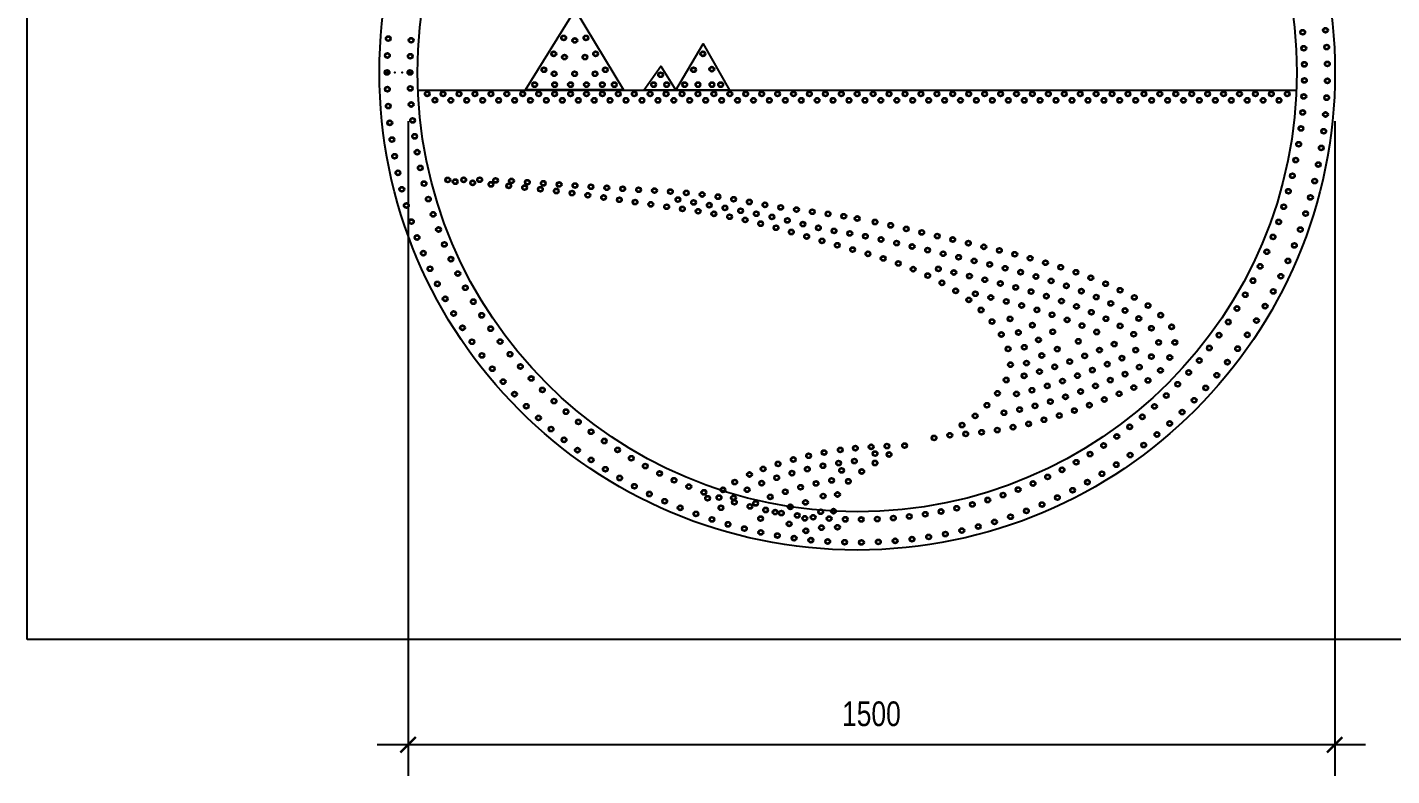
# Model space of a CAD drawing. Header units: inches. Extents: x 3862 to 102119, y -16634 to 4402.
# Drawn here: x 97893 to 100101, y -16634 to -15422 of the extents above; entities that cross this region are included whole.
import ezdxf

# ---------------------------------------------------------------- set-up
doc = ezdxf.new("R2010")
doc.units = ezdxf.units.IN
doc.header["$MEASUREMENT"] = 0
doc.layers.add('den', color=2, linetype='Continuous')
doc.styles.add('GH - Dim', font='hoatbif.shx', dxfattribs={"width": 0.8, "bigfont": 'romancvn.shx'})
doc.dimstyles.new('GH - 1-50', dxfattribs={"dimscale": 0.5, "dimtxt": 80, "dimasz": 50, "dimexe": 100, "dimexo": 100, "dimgap": 60, "dimtad": 1, "dimdec": 0, "dimdsep": 46, "dimtxsty": 'GH - Dim', "dimblk1": 'ARCHTICK', "dimblk2": 'ARCHTICK', "dimsah": 1, "dimcen": 20, "dimdle": 100, "dimclrd": 256, "dimclre": 256, "dimclrt": 7, "dimaunit": 1, "dimadec": 0, "dimazin": 0, "dimtfac": 0.6, "dimtdec": 0, "dimtix": 1, "dimtmove": 2, "dimatfit": 3, "dimldrblk": 'ARCHTICK', "dimfxl": 1, "dimtolj": 1, "dimlwd": -1, "dimlwe": -1, "dimarcsym": 1})
picture_1 = doc.add_image_def('image1.jpg', size_in_pixel=(1164, 613))

# ---------------------------------------------------------------- blocks, each defined once
blk = doc.blocks.new('_ARCHTICK')
at = {"color": 0, "linetype": 'ByBlock', "const_width": 0.15}
blk.add_lwpolyline([(-0.5, -0.5), (0.5, 0.5)], dxfattribs=at)
blk = doc.blocks.new('*D7')
at = {"transparency": 16777216}
for p, q in [((98509.1, -15574), (98509.1, -16633.7)), ((100008.9, -15574), (100008.9, -16633.7)), ((100058.9, -16583.7), (98459.1, -16583.7))]:
    blk.add_line(p, q, dxfattribs=at)
at = {"layer": 'Defpoints', "color": 0, "transparency": 16777216}
for p in [(98509.1, -15524), (100008.9, -15524), (98509.1, -16583.7)]:
    blk.add_point(p, dxfattribs=at)
at = {"transparency": 16777216, "xscale": 25, "yscale": 25, "zscale": 25, "rotation": 180}
blk.add_blockref('_ARCHTICK', (98509.1, -16583.7), dxfattribs=at)
at = {"transparency": 16777216, "xscale": 25, "yscale": 25, "zscale": 25}
blk.add_blockref('_ARCHTICK', (100008.9, -16583.7), dxfattribs=at)
at = {"color": 7, "transparency": 16777216, "insert": (99259, -16533.7), "char_height": 40, "attachment_point": 5, "style": 'GH - Dim'}
blk.add_mtext('\\A1;1500', dxfattribs=at)
blk = doc.blocks.new('fgsfhsh')
at = {"layer": 'den', "color": 7}
for radius in [4, 3]:
    blk.add_circle((0, 0), radius, dxfattribs=at)
blk = doc.blocks.new('gffgs')
at = {"layer": 'den', "color": 5}
for radius in [4, 3]:
    blk.add_circle((0, 0), radius, dxfattribs=at)
blk = doc.blocks.new('dfhs')
at = {"layer": 'den', "color": 3}
for radius in [4, 3]:
    blk.add_circle((2562.5, 1442.5), radius, dxfattribs=at)

msp = doc.modelspace()

# ---------------------------------------------------------------- linework, layer by layer
msp.add_line((98525.1, -15523.8), (99947, -15523.8))
for points in [[(98699.2, -15523.1), (98779.2, -15393.9), (98857.5, -15523.1)], [(98942.5, -15523.8), (98986.5, -15448.9), (99029.2, -15523.8)], [(98890.5, -15523.8), (98918.2, -15484.7), (98942.5, -15523.8)]]:
    msp.add_lwpolyline(points, close=True)
for radius in [773.4, 711.6]:
    msp.add_circle((99236, -15494.9), radius)
at = {"layer": 'den'}
for p in [(98475, -15494.9), (98487.4, -15494.9), (98499.7, -15494.9), (98512.1, -15494.9)]:
    msp.add_point(p, dxfattribs=at)

# ---------------------------------------------------------------- block references
for p, xscale, yscale, zscale, rotation in [((98476.9, -15440.3), 1.0312499999942, 1.03125, 1.03125, 355.8857142856496), ((99957.1, -15430), 1.031249999999333, 1.031249999999333, 1.031249999999333, 185.1428571428331), ((99994, -15426.7), 1.031249999999333, 1.031249999999333, 1.031249999999333, 185.1428571428331), ((98514, -15443), 1.0312499999942, 1.03125, 1.03125, 355.8857142856496), ((99958.9, -15455.9), 1.031250000007147, 1.03125, 1.03125, 183.0857142857421), ((99996, -15454), 1.031250000007147, 1.03125, 1.03125, 183.0857142857421), ((98475.5, -15467.6), 1.031250000006336, 1.03125, 1.03125, 357.9428571429029), ((98512.6, -15468.9), 1.031250000006336, 1.03125, 1.03125, 357.9428571429029), ((99959.9, -15481.9), 1.031250000001289, 1.03125, 1.03125, 181.0285714285959), ((99997, -15481.3), 1.031250000001289, 1.03125, 1.03125, 181.0285714285959), ((99959.9, -15507.9), 1.031250000001289, 1.03125, 1.03125, 178.9714285714041), ((98475.5, -15522.2), 1.031250000006336, 1.03125, 1.03125, 2.057142857097066), ((98512.6, -15520.9), 1.031250000006336, 1.03125, 1.03125, 2.057142857097066), ((99997, -15508.6), 1.031250000001289, 1.03125, 1.03125, 178.9714285714041), ((98476.9, -15549.5), 1.0312499999942, 1.03125, 1.03125, 4.114285714350469), ((98514, -15546.9), 1.0312499999942, 1.03125, 1.03125, 4.114285714350469), ((99958.9, -15533.9), 1.031250000007147, 1.03125, 1.03125, 176.9142857142579), ((99996, -15535.9), 1.031250000007147, 1.03125, 1.03125, 176.9142857142579), ((98516.3, -15572.7), 1.031249999998664, 1.03125, 1.03125, 6.171428571478875), ((99957.1, -15559.8), 1.031249999999333, 1.031249999999333, 1.031249999999333, 174.8571428571669), ((99994, -15563.1), 1.031249999999333, 1.031249999999333, 1.031249999999333, 174.8571428571669), ((98479.4, -15576.7), 1.031249999998664, 1.03125, 1.03125, 6.171428571478875), ((99954.3, -15585.7), 1.031249999993826, 1.03125, 1.03125, 172.7999999998957), ((99991.1, -15590.3), 1.031249999993826, 1.03125, 1.03125, 172.7999999998957), ((98482.8, -15603.8), 1.031249999998396, 1.03125, 1.03125, 8.228571428558087), ((98519.6, -15598.5), 1.031249999998396, 1.03125, 1.03125, 8.228571428558087), ((99950.6, -15611.4), 1.031250000000699, 1.031250000000699, 1.031250000000699, 170.7428571428774), ((99987.2, -15617.3), 1.031250000000699, 1.031250000000699, 1.031250000000699, 170.7428571428774), ((98487.2, -15630.8), 1.031250000001979, 1.03125, 1.03125, 10.28571428570663), ((98523.7, -15624.2), 1.031250000001979, 1.03125, 1.03125, 10.28571428570663), ((99945.9, -15636.9), 1.031250000003833, 1.03125, 1.03125, 168.6857142857446), ((98492.6, -15657.6), 1.031250000000221, 1.031250000000221, 1.031250000000221, 12.34285714288404), ((98528.8, -15649.7), 1.031250000000221, 1.031250000000221, 1.031250000000221, 12.34285714288404), ((99940.4, -15662.3), 1.031250000001679, 1.03125, 1.03125, 166.6285714286347), ((99982.3, -15644.2), 1.031250000003833, 1.03125, 1.03125, 168.6857142857446), ((98498.9, -15684.2), 1.031249999995643, 1.03125, 1.03125, 14.40000000007202), ((98534.9, -15675), 1.031249999995643, 1.03125, 1.03125, 14.40000000007202), ((98573.3, -15669.1), 1.031250000000282, 1.031250000000282, 1.031250000000282, 281.8285714284511), ((98585.3, -15671.9), 1.031250000000282, 1.031250000000282, 1.031250000000282, 281.8285714284511), ((98599.1, -15668.9), 1.031250000000282, 1.031250000000282, 1.031250000000282, 281.8285714284511), ((98613.6, -15673.8), 1.031250000000282, 1.031250000000282, 1.031250000000282, 281.8285714284511), ((98624.9, -15668.7), 1.031250000000282, 1.031250000000282, 1.031250000000282, 281.8285714284511), ((98643.1, -15676.2), 1.031250000000282, 1.031250000000282, 1.031250000000282, 281.8285714284511), ((98650.6, -15669.8), 1.031250000000282, 1.031250000000282, 1.031250000000282, 281.8285714284511), ((98672, -15678.7), 1.031250000000282, 1.031250000000282, 1.031250000000282, 281.8285714284511), ((98676.4, -15670.7), 1.031250000000282, 1.031250000000282, 1.031250000000282, 281.8285714284511), ((98697.6, -15681.5), 1.031250000000282, 1.031250000000282, 1.031250000000282, 281.8285714284511), ((98702.1, -15672.9), 1.031250000000282, 1.031250000000282, 1.031250000000282, 281.8285714284511), ((98723.2, -15684.2), 1.031250000000282, 1.031250000000282, 1.031250000000282, 281.8285714284511), ((98727.8, -15674.6), 1.031250000000282, 1.031250000000282, 1.031250000000282, 281.8285714284511), ((98753.5, -15676.4), 1.031250000000282, 1.031250000000282, 1.031250000000282, 281.8285714284511), ((98779.2, -15678.2), 1.031250000000282, 1.031250000000282, 1.031250000000282, 281.8285714284511), ((98805, -15680.1), 1.031250000000282, 1.031250000000282, 1.031250000000282, 281.8285714284511), ((98830.7, -15681.8), 1.031250000000282, 1.031250000000282, 1.031250000000282, 281.8285714284511), ((98856.4, -15683.4), 1.031250000000282, 1.031250000000282, 1.031250000000282, 281.8285714284511), ((98882.2, -15684.9), 1.031250000000282, 1.031250000000282, 1.031250000000282, 281.8285714284511), ((99976.5, -15670.9), 1.031250000001679, 1.03125, 1.03125, 166.6285714286347), ((98541.8, -15700), 1.031250000006597, 1.03125, 1.03125, 16.45714285707581), ((98748.9, -15687), 1.031250000000282, 1.031250000000282, 1.031250000000282, 281.8285714284511), ((98774.4, -15690.4), 1.031250000000282, 1.031250000000282, 1.031250000000282, 281.8285714284511), ((98800, -15693.9), 1.031250000000282, 1.031250000000282, 1.031250000000282, 281.8285714284511), ((98825.5, -15697.5), 1.031250000000282, 1.031250000000282, 1.031250000000282, 281.8285714284511), ((98851, -15701.2), 1.031250000000282, 1.031250000000282, 1.031250000000282, 281.8285714284511), ((98876.5, -15704.9), 1.031250000000282, 1.031250000000282, 1.031250000000282, 281.8285714284511), ((98907.9, -15686.4), 1.031250000000282, 1.031250000000282, 1.031250000000282, 281.8285714284511), ((98933.6, -15688), 1.031250000000282, 1.031250000000282, 1.031250000000282, 281.8285714284511), ((98945.8, -15701), 1.031250000000282, 1.031250000000282, 1.031250000000282, 281.8285714284511), ((98959.3, -15690.1), 1.031250000000282, 1.031250000000282, 1.031250000000282, 281.8285714284511), ((98971.1, -15705.5), 1.031250000000282, 1.031250000000282, 1.031250000000282, 281.8285714284511), ((98985, -15692.7), 1.031250000000282, 1.031250000000282, 1.031250000000282, 281.8285714284511), ((99010.5, -15696.2), 1.031250000000282, 1.031250000000282, 1.031250000000282, 281.8285714284511), ((99036, -15700.4), 1.031250000000282, 1.031250000000282, 1.031250000000282, 281.8285714284511), ((99061.4, -15704.8), 1.031250000000282, 1.031250000000282, 1.031250000000282, 281.8285714284511), ((99933.9, -15687.5), 1.03125000000605, 1.03125, 1.03125, 164.571428571486), ((99969.7, -15697.4), 1.03125000000605, 1.03125, 1.03125, 164.571428571486), ((98506.2, -15710.5), 1.031250000006597, 1.03125, 1.03125, 16.45714285707581), ((98549.6, -15724.8), 1.031250000003866, 1.03125, 1.03125, 18.51428571425825), ((98902, -15708.6), 1.031250000000282, 1.031250000000282, 1.031250000000282, 281.8285714284511), ((98927.6, -15712.4), 1.031250000000282, 1.031250000000282, 1.031250000000282, 281.8285714284511), ((98953.1, -15716), 1.031250000000282, 1.031250000000282, 1.031250000000282, 281.8285714284511), ((98978.6, -15719.9), 1.031250000000282, 1.031250000000282, 1.031250000000282, 281.8285714284511), ((98996.5, -15710), 1.031250000000282, 1.031250000000282, 1.031250000000282, 281.8285714284511), ((99004, -15724), 1.031250000000282, 1.031250000000282, 1.031250000000282, 281.8285714284511), ((99021.9, -15714.5), 1.031250000000282, 1.031250000000282, 1.031250000000282, 281.8285714284511), ((99029.4, -15728.6), 1.031250000000282, 1.031250000000282, 1.031250000000282, 281.8285714284511), ((99047.3, -15719), 1.031250000000282, 1.031250000000282, 1.031250000000282, 281.8285714284511), ((99072.6, -15723.8), 1.031250000000282, 1.031250000000282, 1.031250000000282, 281.8285714284511), ((99086.7, -15709.4), 1.031250000000282, 1.031250000000282, 1.031250000000282, 281.8285714284511), ((99097.9, -15729), 1.031250000000282, 1.031250000000282, 1.031250000000282, 281.8285714284511), ((99112.2, -15713.5), 1.031250000000282, 1.031250000000282, 1.031250000000282, 281.8285714284511), ((99137.7, -15717.2), 1.031250000000282, 1.031250000000282, 1.031250000000282, 281.8285714284511), ((99163.3, -15720.6), 1.031250000000282, 1.031250000000282, 1.031250000000282, 281.8285714284511), ((99188.8, -15724.1), 1.031250000000282, 1.031250000000282, 1.031250000000282, 281.8285714284511), ((99214.3, -15728), 1.031250000000282, 1.031250000000282, 1.031250000000282, 281.8285714284511), ((99926.5, -15712.4), 1.031250000004859, 1.03125, 1.03125, 162.5142857143254), ((99961.9, -15723.6), 1.031250000004859, 1.03125, 1.03125, 162.5142857143254), ((98514.4, -15736.6), 1.031250000003866, 1.03125, 1.03125, 18.51428571425825), ((98558.3, -15749.3), 1.031250000003555, 1.03125, 1.03125, 20.57142857136957), ((99054.6, -15733.9), 1.031250000000282, 1.031250000000282, 1.031250000000282, 281.8285714284511), ((99079.7, -15739.9), 1.031250000000282, 1.031250000000282, 1.031250000000282, 281.8285714284511), ((99104.6, -15746.5), 1.031250000000282, 1.031250000000282, 1.031250000000282, 281.8285714284511), ((99123, -15734.6), 1.031250000000282, 1.031250000000282, 1.031250000000282, 281.8285714284511), ((99148.1, -15740.6), 1.031250000000282, 1.031250000000282, 1.031250000000282, 281.8285714284511), ((99173.2, -15746.7), 1.031250000000282, 1.031250000000282, 1.031250000000282, 281.8285714284511), ((99198.5, -15751.6), 1.031250000000282, 1.031250000000282, 1.031250000000282, 281.8285714284511), ((99236, -15731.6), 1.031250000000282, 1.031250000000282, 1.031250000000282, 281.8285714284511), ((99265, -15737.2), 1.031250000000282, 1.031250000000282, 1.031250000000282, 281.8285714284511), ((99290.2, -15742.6), 1.031250000000282, 1.031250000000282, 1.031250000000282, 281.8285714284511), ((99315.4, -15748.4), 1.031250000000282, 1.031250000000282, 1.031250000000282, 281.8285714284511), ((99918.3, -15737.1), 1.031249999996247, 1.03125, 1.03125, 160.4571428570499), ((99953.3, -15749.5), 1.031249999996247, 1.03125, 1.03125, 160.4571428570499), ((98523.5, -15762.3), 1.031250000003555, 1.03125, 1.03125, 20.57142857136957), ((98567.8, -15773.5), 1.031249999998838, 1.03125, 1.03125, 22.62857142865613), ((99129.4, -15753.4), 1.031250000000282, 1.031250000000282, 1.031250000000282, 281.8285714284511), ((99154.2, -15760.6), 1.031250000000282, 1.031250000000282, 1.031250000000282, 281.8285714284511), ((99179, -15767.8), 1.031250000000282, 1.031250000000282, 1.031250000000282, 281.8285714284511), ((99224, -15755.7), 1.031250000000282, 1.031250000000282, 1.031250000000282, 281.8285714284511), ((99249.3, -15760.3), 1.031250000000282, 1.031250000000282, 1.031250000000282, 281.8285714284511), ((99274.6, -15765.5), 1.031250000000282, 1.031250000000282, 1.031250000000282, 281.8285714284511), ((99299.7, -15771.3), 1.031250000000282, 1.031250000000282, 1.031250000000282, 281.8285714284511), ((99340.5, -15754), 1.031250000000282, 1.031250000000282, 1.031250000000282, 281.8285714284511), ((99365.6, -15759.9), 1.031250000000282, 1.031250000000282, 1.031250000000282, 281.8285714284511), ((99390.7, -15765.6), 1.031250000000282, 1.031250000000282, 1.031250000000282, 281.8285714284511), ((99415.9, -15771.4), 1.031250000000282, 1.031250000000282, 1.031250000000282, 281.8285714284511), ((99909.1, -15761.4), 1.031249999994444, 1.03125, 1.03125, 158.3999999998628), ((98533.6, -15787.7), 1.031249999998838, 1.03125, 1.03125, 22.62857142865613), ((99203.7, -15774.9), 1.031250000000282, 1.031250000000282, 1.031250000000282, 281.8285714284511), ((99228.6, -15781.9), 1.031250000000282, 1.031250000000282, 1.031250000000282, 281.8285714284511), ((99253.4, -15788.7), 1.031250000000282, 1.031250000000282, 1.031250000000282, 281.8285714284511), ((99278.1, -15796.2), 1.031250000000282, 1.031250000000282, 1.031250000000282, 281.8285714284511), ((99324.9, -15776.9), 1.031250000000282, 1.031250000000282, 1.031250000000282, 281.8285714284511), ((99350, -15782.7), 1.031250000000282, 1.031250000000282, 1.031250000000282, 281.8285714284511), ((99375.1, -15788.5), 1.031250000000282, 1.031250000000282, 1.031250000000282, 281.8285714284511), ((99400.2, -15794.3), 1.031250000000282, 1.031250000000282, 1.031250000000282, 281.8285714284511), ((99441, -15777.4), 1.031250000000282, 1.031250000000282, 1.031250000000282, 281.8285714284511), ((99466.1, -15783.2), 1.031250000000282, 1.031250000000282, 1.031250000000282, 281.8285714284511), ((99491.1, -15789.4), 1.031250000000282, 1.031250000000282, 1.031250000000282, 281.8285714284511), ((99516, -15796), 1.031250000000282, 1.031250000000282, 1.031250000000282, 281.8285714284511), ((99899.1, -15785.4), 1.031250000004672, 1.03125, 1.03125, 156.3428571429712), ((99943.7, -15775.1), 1.031249999994444, 1.03125, 1.03125, 158.3999999998628), ((98544.5, -15812.8), 1.031249999998993, 1.03125, 1.03125, 24.68571428577793), ((98578.3, -15797.3), 1.031249999998993, 1.03125, 1.03125, 24.68571428577793), ((99302.5, -15804.3), 1.031250000000282, 1.031250000000282, 1.031250000000282, 281.8285714284511), ((99326.6, -15813.6), 1.031250000000282, 1.031250000000282, 1.031250000000282, 281.8285714284511), ((99367.4, -15813.2), 1.031250000000282, 1.031250000000282, 1.031250000000282, 281.8285714284511), ((99425.3, -15800.2), 1.031250000000282, 1.031250000000282, 1.031250000000282, 281.8285714284511), ((99450.5, -15805.9), 1.031250000000282, 1.031250000000282, 1.031250000000282, 281.8285714284511), ((99475.5, -15812.1), 1.031250000000282, 1.031250000000282, 1.031250000000282, 281.8285714284511), ((99540.8, -15803.1), 1.031250000000282, 1.031250000000282, 1.031250000000282, 281.8285714284511), ((99565.5, -15810.5), 1.031250000000282, 1.031250000000282, 1.031250000000282, 281.8285714284511), ((99888.3, -15809), 1.031250000001509, 1.03125, 1.03125, 154.2857142858047), ((99933.2, -15800.3), 1.031250000004672, 1.03125, 1.03125, 156.3428571429712), ((98556.4, -15837.4), 1.031250000005159, 1.03125, 1.03125, 26.74285714265852), ((98589.5, -15820.7), 1.031250000005159, 1.03125, 1.03125, 26.74285714265852), ((99350.2, -15824), 1.031250000000282, 1.031250000000282, 1.031250000000282, 281.8285714284511), ((99373.2, -15835.7), 1.031250000000282, 1.031250000000282, 1.031250000000282, 281.8285714284511), ((99392.4, -15818.9), 1.031250000000282, 1.031250000000282, 1.031250000000282, 281.8285714284511), ((99417.7, -15824.7), 1.031250000000282, 1.031250000000282, 1.031250000000282, 281.8285714284511), ((99442.6, -15830.6), 1.031250000000282, 1.031250000000282, 1.031250000000282, 281.8285714284511), ((99467.7, -15836.7), 1.031250000000282, 1.031250000000282, 1.031250000000282, 281.8285714284511), ((99500.5, -15818.5), 1.031250000000282, 1.031250000000282, 1.031250000000282, 281.8285714284511), ((99525.3, -15825.4), 1.031250000000282, 1.031250000000282, 1.031250000000282, 281.8285714284511), ((99550, -15832.7), 1.031250000000282, 1.031250000000282, 1.031250000000282, 281.8285714284511), ((99590, -15818.6), 1.031250000000282, 1.031250000000282, 1.031250000000282, 281.8285714284511), ((99614.2, -15827.5), 1.031250000000282, 1.031250000000282, 1.031250000000282, 281.8285714284511), ((99638.1, -15837.1), 1.031250000000282, 1.031250000000282, 1.031250000000282, 281.8285714284511), ((99876.6, -15832.2), 1.031250000001573, 1.03125, 1.03125, 152.228571428658), ((99921.7, -15825.1), 1.031250000001509, 1.03125, 1.03125, 154.2857142858047), ((98569.1, -15861.6), 1.031250000000972, 1.031250000000972, 1.031250000000972, 28.79999999993552), ((98601.7, -15843.7), 1.031250000000972, 1.031250000000972, 1.031250000000972, 28.79999999993552), ((99395.4, -15848.7), 1.031250000000282, 1.031250000000282, 1.031250000000282, 281.8285714284511), ((99427.2, -15853.4), 1.031250000000282, 1.031250000000282, 1.031250000000282, 281.8285714284511), ((99452.3, -15859.4), 1.031250000000282, 1.031250000000282, 1.031250000000282, 281.8285714284511), ((99492.6, -15843.1), 1.031250000000282, 1.031250000000282, 1.031250000000282, 281.8285714284511), ((99517.5, -15849.9), 1.031250000000282, 1.031250000000282, 1.031250000000282, 281.8285714284511), ((99542.2, -15857.3), 1.031250000000282, 1.031250000000282, 1.031250000000282, 281.8285714284511), ((99574.6, -15840.6), 1.031250000000282, 1.031250000000282, 1.031250000000282, 281.8285714284511), ((99598.9, -15849.2), 1.031250000000282, 1.031250000000282, 1.031250000000282, 281.8285714284511), ((99622.9, -15858.7), 1.031250000000282, 1.031250000000282, 1.031250000000282, 281.8285714284511), ((99661.6, -15847.7), 1.031250000000282, 1.031250000000282, 1.031250000000282, 281.8285714284511), ((99684.6, -15859.3), 1.031250000000282, 1.031250000000282, 1.031250000000282, 281.8285714284511), ((99864.1, -15855), 1.031250000000258, 1.031250000000258, 1.031250000000258, 150.1714285714112), ((99909.4, -15849.5), 1.031250000001573, 1.03125, 1.03125, 152.228571428658), ((98582.7, -15885.3), 1.031250000001313, 1.03125, 1.03125, 30.85714285706954), ((98614.6, -15866.2), 1.031250000001313, 1.03125, 1.03125, 30.85714285706954), ((99416.7, -15863.3), 1.031250000000282, 1.031250000000282, 1.031250000000282, 281.8285714284511), ((99436.6, -15879.7), 1.031250000000282, 1.031250000000282, 1.031250000000282, 281.8285714284511), ((99477.3, -15865.7), 1.031250000000282, 1.031250000000282, 1.031250000000282, 281.8285714284511), ((99502.2, -15872.4), 1.031250000000282, 1.031250000000282, 1.031250000000282, 281.8285714284511), ((99526.9, -15879.6), 1.031250000000282, 1.031250000000282, 1.031250000000282, 281.8285714284511), ((99566.7, -15865.2), 1.031250000000282, 1.031250000000282, 1.031250000000282, 281.8285714284511), ((99591, -15873.8), 1.031250000000282, 1.031250000000282, 1.031250000000282, 281.8285714284511), ((99615, -15883.3), 1.031250000000282, 1.031250000000282, 1.031250000000282, 281.8285714284511), ((99646.5, -15869), 1.031250000000282, 1.031250000000282, 1.031250000000282, 281.8285714284511), ((99669.6, -15880.5), 1.031250000000282, 1.031250000000282, 1.031250000000282, 281.8285714284511), ((99706.8, -15872.5), 1.031250000000282, 1.031250000000282, 1.031250000000282, 281.8285714284511), ((99850.7, -15877.3), 1.031249999999306, 1.031249999999306, 1.031249999999306, 148.1142857142387), ((99896.3, -15873.5), 1.031250000000258, 1.031250000000258, 1.031250000000258, 150.1714285714112), ((98628.3, -15888.3), 1.031249999997904, 1.03125, 1.03125, 32.91428571431991), ((99454.3, -15898.4), 1.031250000000282, 1.031250000000282, 1.031250000000282, 281.8285714284511), ((99483.5, -15894.1), 1.031250000000282, 1.031250000000282, 1.031250000000282, 281.8285714284511), ((99519.6, -15904.3), 1.031250000000282, 1.031250000000282, 1.031250000000282, 281.8285714284511), ((99551.5, -15887.3), 1.031250000000282, 1.031250000000282, 1.031250000000282, 281.8285714284511), ((99575.9, -15895.7), 1.031250000000282, 1.031250000000282, 1.031250000000282, 281.8285714284511), ((99599.9, -15905), 1.031250000000282, 1.031250000000282, 1.031250000000282, 281.8285714284511), ((99638.6, -15893.8), 1.031250000000282, 1.031250000000282, 1.031250000000282, 281.8285714284511), ((99661.6, -15905.5), 1.031250000000282, 1.031250000000282, 1.031250000000282, 281.8285714284511), ((99691.8, -15893.5), 1.031250000000282, 1.031250000000282, 1.031250000000282, 281.8285714284511), ((99727.3, -15888.1), 1.031250000000282, 1.031250000000282, 1.031250000000282, 281.8285714284511), ((99836.6, -15899.1), 1.031250000001017, 1.03125, 1.03125, 146.0571428571835), ((99882.3, -15896.9), 1.031249999999306, 1.031249999999306, 1.031249999999306, 148.1142857142387), ((98597.1, -15908.5), 1.031249999997904, 1.03125, 1.03125, 32.91428571431991), ((98642.8, -15909.9), 1.031250000004315, 1.03125, 1.03125, 34.97142857129687), ((99469.3, -15919.4), 1.031250000000282, 1.031250000000282, 1.031250000000282, 281.8285714284511), ((99497, -15916.1), 1.031250000000282, 1.031250000000282, 1.031250000000282, 281.8285714284511), ((99529.5, -15928.1), 1.031250000000282, 1.031250000000282, 1.031250000000282, 281.8285714284511), ((99552.5, -15914.8), 1.031250000000282, 1.031250000000282, 1.031250000000282, 281.8285714284511), ((99623.6, -15915.3), 1.031250000000282, 1.031250000000282, 1.031250000000282, 281.8285714284511), ((99683.5, -15919), 1.031250000000282, 1.031250000000282, 1.031250000000282, 281.8285714284511), ((99712.3, -15909.2), 1.031250000000282, 1.031250000000282, 1.031250000000282, 281.8285714284511), ((99744.9, -15907), 1.031250000000282, 1.031250000000282, 1.031250000000282, 281.8285714284511), ((99821.7, -15920.4), 1.031249999995768, 1.03125, 1.03125, 143.9999999998393), ((99867.4, -15919.9), 1.031250000001017, 1.03125, 1.03125, 146.0571428571835), ((98612.4, -15931.1), 1.031250000004315, 1.03125, 1.03125, 34.97142857129687), ((98658.1, -15930.9), 1.031250000001414, 1.03125, 1.03125, 37.02857142849128), ((98674.1, -15951.3), 1.03124999999538, 1.03125, 1.03125, 39.08571428591743), ((99480.3, -15942.7), 1.031250000000282, 1.031250000000282, 1.031250000000282, 281.8285714284511), ((99506.4, -15940), 1.031250000000282, 1.031250000000282, 1.031250000000282, 281.8285714284511), ((99559.8, -15943), 1.031250000000282, 1.031250000000282, 1.031250000000282, 281.8285714284511), ((99593.9, -15930.4), 1.031250000000282, 1.031250000000282, 1.031250000000282, 281.8285714284511), ((99628.2, -15944.6), 1.031250000000282, 1.031250000000282, 1.031250000000282, 281.8285714284511), ((99652, -15934.9), 1.031250000000282, 1.031250000000282, 1.031250000000282, 281.8285714284511), ((99686.8, -15944.6), 1.031250000000282, 1.031250000000282, 1.031250000000282, 281.8285714284511), ((99723.9, -15932.2), 1.031250000000282, 1.031250000000282, 1.031250000000282, 281.8285714284511), ((99750.2, -15932.2), 1.031250000000282, 1.031250000000282, 1.031250000000282, 281.8285714284511), ((99806.1, -15941.2), 1.031249999996515, 1.03125, 1.03125, 141.942857142703), ((99851.8, -15942.3), 1.031249999995768, 1.03125, 1.03125, 143.9999999998393), ((98628.5, -15953.2), 1.031250000001414, 1.03125, 1.03125, 37.02857142849128), ((98690.9, -15971.2), 1.031250000004215, 1.03125, 1.03125, 41.14285714263208), ((99484.1, -15968.2), 1.031250000000282, 1.031250000000282, 1.031250000000282, 281.8285714284511), ((99510, -15965.6), 1.031250000000282, 1.031250000000282, 1.031250000000282, 281.8285714284511), ((99534.8, -15953.4), 1.031250000000282, 1.031250000000282, 1.031250000000282, 281.8285714284511), ((99555.7, -15971.7), 1.031250000000282, 1.031250000000282, 1.031250000000282, 281.8285714284511), ((99580, -15963.2), 1.031250000000282, 1.031250000000282, 1.031250000000282, 281.8285714284511), ((99604.2, -15954.1), 1.031250000000282, 1.031250000000282, 1.031250000000282, 281.8285714284511), ((99640.7, -15967.4), 1.031250000000282, 1.031250000000282, 1.031250000000282, 281.8285714284511), ((99664.5, -15957.6), 1.031250000000282, 1.031250000000282, 1.031250000000282, 281.8285714284511), ((99692.7, -15972), 1.031250000000282, 1.031250000000282, 1.031250000000282, 281.8285714284511), ((99692.7, -15972), 1.031250000000282, 1.031250000000282, 1.031250000000282, 281.8285714284511), ((99712.2, -15955.2), 1.031250000000282, 1.031250000000282, 1.031250000000282, 281.8285714284511), ((99742, -15956.6), 1.031250000000282, 1.031250000000282, 1.031250000000282, 281.8285714284511), ((99789.7, -15961.4), 1.031250000000841, 1.031250000000841, 1.031250000000841, 139.8857142856778), ((99835.3, -15964.1), 1.031249999996515, 1.03125, 1.03125, 141.942857142703), ((98645.3, -15974.8), 1.03124999999538, 1.03125, 1.03125, 39.08571428591743), ((98662.9, -15995.7), 1.031250000004215, 1.03125, 1.03125, 41.14285714263208), ((98708.3, -15990.5), 1.031250000004137, 1.03125, 1.03125, 43.1999999998338), ((99477.2, -15993), 1.031250000000282, 1.031250000000282, 1.031250000000282, 281.8285714284511), ((99506.2, -15986.2), 1.031250000000282, 1.031250000000282, 1.031250000000282, 281.8285714284511), ((99531.1, -15979.5), 1.031250000000282, 1.031250000000282, 1.031250000000282, 281.8285714284511), ((99568.3, -15994.7), 1.031250000000282, 1.031250000000282, 1.031250000000282, 281.8285714284511), ((99592.6, -15986), 1.031250000000282, 1.031250000000282, 1.031250000000282, 281.8285714284511), ((99616.7, -15976.9), 1.031250000000282, 1.031250000000282, 1.031250000000282, 281.8285714284511), ((99645.7, -15993.2), 1.031250000000282, 1.031250000000282, 1.031250000000282, 281.8285714284511), ((99669.6, -15983.5), 1.031250000000282, 1.031250000000282, 1.031250000000282, 281.8285714284511), ((99706.7, -15993.6), 1.031250000000282, 1.031250000000282, 1.031250000000282, 281.8285714284511), ((99726.9, -15977.5), 1.031250000000282, 1.031250000000282, 1.031250000000282, 281.8285714284511), ((99772.6, -15980.9), 1.03124999999596, 1.03125, 1.03125, 137.8285714284484), ((99818.1, -15985.3), 1.031250000000841, 1.031250000000841, 1.031250000000841, 139.8857142856778), ((98681.3, -16015.9), 1.031250000004137, 1.03125, 1.03125, 43.1999999998338), ((98726.5, -16009.1), 1.031249999998191, 1.03125, 1.03125, 45.257142857191), ((99463.1, -16014.6), 1.031250000000282, 1.031250000000282, 1.031250000000282, 281.8285714284511), ((99493.9, -16015.6), 1.031250000000282, 1.031250000000282, 1.031250000000282, 281.8285714284511), ((99518.9, -16009.6), 1.031250000000282, 1.031250000000282, 1.031250000000282, 281.8285714284511), ((99543.7, -16002.6), 1.031250000000282, 1.031250000000282, 1.031250000000282, 281.8285714284511), ((99597.6, -16011.6), 1.031250000000282, 1.031250000000282, 1.031250000000282, 281.8285714284511), ((99621.7, -16002.6), 1.031250000000282, 1.031250000000282, 1.031250000000282, 281.8285714284511), ((99660, -16015.2), 1.031250000000282, 1.031250000000282, 1.031250000000282, 281.8285714284511), ((99683.8, -16005.4), 1.031250000000282, 1.031250000000282, 1.031250000000282, 281.8285714284511), ((99754.8, -15999.9), 1.031250000002455, 1.03125, 1.03125, 135.7714285714843), ((99800.1, -16005.9), 1.03124999999596, 1.03125, 1.03125, 137.8285714284484), ((98700.3, -16035.5), 1.031249999998191, 1.03125, 1.03125, 45.257142857191), ((98745.2, -16027.1), 1.031249999999384, 1.031249999999384, 1.031249999999384, 47.31428571439376), ((99446, -16033.9), 1.031250000000282, 1.031250000000282, 1.031250000000282, 281.8285714284511), ((99523.8, -16035), 1.031250000000282, 1.031250000000282, 1.031250000000282, 281.8285714284511), ((99548.7, -16028), 1.031250000000282, 1.031250000000282, 1.031250000000282, 281.8285714284511), ((99573.2, -16020.2), 1.031250000000282, 1.031250000000282, 1.031250000000282, 281.8285714284511), ((99611.9, -16033.8), 1.031250000000282, 1.031250000000282, 1.031250000000282, 281.8285714284511), ((99636, -16024.6), 1.031250000000282, 1.031250000000282, 1.031250000000282, 281.8285714284511), ((99717.2, -16035.8), 1.031250000003987, 1.03125, 1.03125, 131.6571428573633), ((99736.3, -16018.2), 1.03125000000399, 1.03125, 1.03125, 133.7142857145053), ((99781.4, -16025.8), 1.031250000002455, 1.03125, 1.03125, 135.7714285714843), ((98720.1, -16054.4), 1.031249999999384, 1.031249999999384, 1.031249999999384, 47.31428571439376), ((98764.7, -16044.3), 1.031250000001605, 1.03125, 1.03125, 49.37142857130598), ((98784.7, -16060.9), 1.031249999998337, 1.03125, 1.03125, 51.42857142865376), ((99426.9, -16051.2), 1.031250000000282, 1.031250000000282, 1.031250000000282, 281.8285714284511), ((99473.5, -16046), 1.031250000000282, 1.031250000000282, 1.031250000000282, 281.8285714284511), ((99498.8, -16040.9), 1.031250000000282, 1.031250000000282, 1.031250000000282, 281.8285714284511), ((99538.3, -16057.4), 1.031250000000282, 1.031250000000282, 1.031250000000282, 281.8285714284511), ((99563.1, -16050.6), 1.031250000000282, 1.031250000000282, 1.031250000000282, 281.8285714284511), ((99587.6, -16042.5), 1.031250000000282, 1.031250000000282, 1.031250000000282, 281.8285714284511), ((99697.5, -16052.7), 1.031249999996764, 1.03125, 1.03125, 129.5999999998007), ((99762, -16045), 1.03125000000399, 1.03125, 1.03125, 133.7142857145053), ((98740.5, -16072.5), 1.031250000001605, 1.03125, 1.03125, 49.37142857130598), ((98805.3, -16076.8), 1.031250000001506, 1.03125, 1.03125, 53.48571428549872), ((99385.9, -16082.5), 1.031250000000282, 1.031250000000282, 1.031250000000282, 281.8285714284511), ((99405.8, -16066), 1.031250000000282, 1.031250000000282, 1.031250000000282, 281.8285714284511), ((99411.6, -16080.4), 1.031250000000282, 1.031250000000282, 1.031250000000282, 281.8285714284511), ((99437.3, -16077.6), 1.031250000000282, 1.031250000000282, 1.031250000000282, 281.8285714284511), ((99462.8, -16074), 1.031250000000282, 1.031250000000282, 1.031250000000282, 281.8285714284511), ((99488.2, -16069.4), 1.031250000000282, 1.031250000000282, 1.031250000000282, 281.8285714284511), ((99513.4, -16064.1), 1.031250000000282, 1.031250000000282, 1.031250000000282, 281.8285714284511), ((99677.2, -16068.9), 1.031250000004286, 1.03125, 1.03125, 127.542857143098), ((99721.2, -16081.3), 1.031249999996764, 1.03125, 1.03125, 129.5999999998007), ((99741.9, -16063.5), 1.031250000003987, 1.03125, 1.03125, 131.6571428573633), ((98761.5, -16089.9), 1.031249999998337, 1.03125, 1.03125, 51.42857142865376), ((98826.5, -16091.8), 1.031250000001718, 1.03125, 1.03125, 55.54285714267623), ((98848.1, -16106.2), 1.031249999996012, 1.03125, 1.03125, 57.60000000030203), ((99233, -16103.4), 1.031250000000282, 1.031250000000282, 1.031250000000282, 281.8285714284511), ((99258.6, -16101.3), 1.031250000000282, 1.031250000000282, 1.031250000000282, 281.8285714284511), ((99284.2, -16100), 1.031250000000282, 1.031250000000282, 1.031250000000282, 281.8285714284511), ((99312.7, -16099.3), 1.031250000000282, 1.031250000000282, 1.031250000000282, 281.8285714284511), ((99360.5, -16086.8), 1.031250000000282, 1.031250000000282, 1.031250000000282, 281.8285714284511), ((99634.9, -16099.1), 1.031249999997981, 1.03125, 1.03125, 123.4285714284214), ((99656.3, -16084.4), 1.031249999995999, 1.03125, 1.03125, 125.4857142854662), ((99699.8, -16098.4), 1.031250000004286, 1.03125, 1.03125, 127.542857143098), ((98783.2, -16106.6), 1.031250000001506, 1.03125, 1.03125, 53.48571428549872), ((98805.4, -16122.5), 1.031250000001718, 1.03125, 1.03125, 55.54285714267623), ((98870.3, -16119.7), 1.03124999999779, 1.03125, 1.03125, 59.65714285727191), ((99132.5, -16121.8), 1.031250000000282, 1.031250000000282, 1.031250000000282, 281.8285714284511), ((99157.4, -16115.7), 1.031250000000282, 1.031250000000282, 1.031250000000282, 281.8285714284511), ((99182.4, -16110.5), 1.031250000000282, 1.031250000000282, 1.031250000000282, 281.8285714284511), ((99205.9, -16127.5), 1.031250000000282, 1.031250000000282, 1.031250000000282, 281.8285714284511), ((99208.6, -16106.3), 1.031250000000282, 1.031250000000282, 1.031250000000282, 281.8285714284511), ((99231.5, -16124.3), 1.031250000000282, 1.031250000000282, 1.031250000000282, 281.8285714284511), ((99264.9, -16112.2), 1.031250000000282, 1.031250000000282, 1.031250000000282, 281.8285714284511), ((99264.9, -16127.4), 1.031250000000282, 1.031250000000282, 1.031250000000282, 281.8285714284511), ((99287.6, -16113.6), 1.031250000000282, 1.031250000000282, 1.031250000000282, 281.8285714284511), ((99590.5, -16126.2), 1.031250000003192, 1.03125, 1.03125, 119.3142857145952), ((99612.9, -16113), 1.031250000002669, 1.03125, 1.03125, 121.3714285717602), ((99677.8, -16114.6), 1.031249999995999, 1.03125, 1.03125, 125.4857142854662), ((98828.3, -16137.5), 1.031249999996012, 1.03125, 1.03125, 57.60000000030203), ((98893, -16132.4), 1.031250000001555, 1.03125, 1.03125, 61.7142857140504), ((98916.1, -16144.3), 1.031250000001265, 1.03125, 1.03125, 63.77142857131306), ((99061.7, -16146), 1.031250000000282, 1.031250000000282, 1.031250000000282, 281.8285714284511), ((99083.8, -16137), 1.031250000000282, 1.031250000000282, 1.031250000000282, 281.8285714284511), ((99107.9, -16128.9), 1.031250000000282, 1.031250000000282, 1.031250000000282, 281.8285714284511), ((99130.4, -16143.8), 1.031250000000282, 1.031250000000282, 1.031250000000282, 281.8285714284511), ((99155.3, -16137.3), 1.031250000000282, 1.031250000000282, 1.031250000000282, 281.8285714284511), ((99180.5, -16131.9), 1.031250000000282, 1.031250000000282, 1.031250000000282, 281.8285714284511), ((99210.7, -16139.4), 1.031250000000282, 1.031250000000282, 1.031250000000282, 281.8285714284511), ((99243.4, -16141.2), 1.031250000000282, 1.031250000000282, 1.031250000000282, 281.8285714284511), ((99544.3, -16150), 1.031250000002299, 1.03125, 1.03125, 115.2000000002351), ((99567.6, -16138.5), 1.031249999999674, 1.031249999999674, 1.031249999999674, 117.2571428570662), ((99632.2, -16144.7), 1.031250000002669, 1.03125, 1.03125, 121.3714285717602), ((99655.3, -16130.1), 1.031249999997981, 1.03125, 1.03125, 123.4285714284214), ((98851.6, -16151.7), 1.03124999999779, 1.03125, 1.03125, 59.65714285727191), ((98875.4, -16165.1), 1.031250000001555, 1.03125, 1.03125, 61.7142857140504), ((98939.6, -16155.4), 1.031249999998993, 1.03125, 1.03125, 65.82857142860263), ((98963.5, -16165.6), 1.031250000001696, 1.03125, 1.03125, 67.88571428543426), ((99018.6, -16170.9), 1.031250000000282, 1.031250000000282, 1.031250000000282, 281.8285714284511), ((99037.8, -16158.2), 1.031250000000282, 1.031250000000282, 1.031250000000282, 281.8285714284511), ((99057.9, -16170.7), 1.031250000000282, 1.031250000000282, 1.031250000000282, 281.8285714284511), ((99081.4, -16160.1), 1.031250000000282, 1.031250000000282, 1.031250000000282, 281.8285714284511), ((99105.7, -16151.3), 1.031250000000282, 1.031250000000282, 1.031250000000282, 281.8285714284511), ((99144.3, -16166.7), 1.031250000000282, 1.031250000000282, 1.031250000000282, 281.8285714284511), ((99169.4, -16160.5), 1.031250000000282, 1.031250000000282, 1.031250000000282, 281.8285714284511), ((99194.6, -16155.5), 1.031250000000282, 1.031250000000282, 1.031250000000282, 281.8285714284511), ((99221.7, -16157.1), 1.031250000000282, 1.031250000000282, 1.031250000000282, 281.8285714284511), ((99496.5, -16170.4), 1.031250000000341, 1.031250000000341, 1.031250000000341, 111.0857142858029), ((99520.6, -16160.6), 1.031249999998986, 1.03125, 1.03125, 113.142857142759), ((99584.6, -16171.5), 1.031249999999674, 1.031249999999674, 1.031249999999674, 117.2571428570662), ((99608.7, -16158.5), 1.031250000003192, 1.03125, 1.03125, 119.3142857145952), ((98899.7, -16177.6), 1.031250000001265, 1.03125, 1.03125, 63.77142857131306), ((98924.4, -16189.3), 1.031249999998993, 1.03125, 1.03125, 65.82857142860263), ((98987.8, -16174.9), 1.031250000000826, 1.031250000000826, 1.031250000000826, 69.94285714277456), ((98993.9, -16184.5), 1.031250000000282, 1.031250000000282, 1.031250000000282, 281.8285714284511), ((99012.3, -16183.4), 1.031249999998642, 1.03125, 1.03125, 72.00000000027485), ((99035.8, -16183.9), 1.031250000000282, 1.031250000000282, 1.031250000000282, 281.8285714284511), ((99037.2, -16191), 1.031250000000061, 1.031250000000061, 1.031250000000061, 74.05714285695265), ((99071.6, -16192.7), 1.031250000000282, 1.031250000000282, 1.031250000000282, 281.8285714284511), ((99095.2, -16182.3), 1.031250000000282, 1.031250000000282, 1.031250000000282, 281.8285714284511), ((99119.6, -16173.9), 1.031250000000282, 1.031250000000282, 1.031250000000282, 281.8285714284511), ((99152.3, -16191.2), 1.031250000000282, 1.031250000000282, 1.031250000000282, 281.8285714284511), ((99180.9, -16180.9), 1.031250000000282, 1.031250000000282, 1.031250000000282, 281.8285714284511), ((99204.1, -16178.4), 1.031250000000282, 1.031250000000282, 1.031250000000282, 281.8285714284511), ((99447.4, -16187.3), 1.031249999998799, 1.03125, 1.03125, 106.9714285712743), ((99472.1, -16179.3), 1.031249999997249, 1.03125, 1.03125, 109.0285714282753), ((99560.1, -16183.5), 1.031250000002299, 1.03125, 1.03125, 115.2000000002351), ((98949.5, -16200), 1.031250000001696, 1.03125, 1.03125, 67.88571428543426), ((98975, -16209.8), 1.031250000000826, 1.031250000000826, 1.031250000000826, 69.94285714277456), ((99015.5, -16199.9), 1.031250000000282, 1.031250000000282, 1.031250000000282, 281.8285714284511), ((99062.3, -16197.7), 1.031249999999571, 1.031249999999571, 1.031249999999571, 76.11428571429441), ((99087.7, -16203.5), 1.031250000000282, 1.031250000000282, 1.031250000000282, 78.17142857154894), ((99103.2, -16206.9), 1.031250000000282, 1.031250000000282, 1.031250000000282, 281.8285714284511), ((99113.2, -16208.4), 1.031250000001125, 1.03125, 1.03125, 80.22857142837323), ((99127.6, -16198.4), 1.031250000000282, 1.031250000000282, 1.031250000000282, 281.8285714284511), ((99138.9, -16212.3), 1.031250000000275, 1.031250000000275, 1.031250000000275, 82.28571428564679), ((99164.7, -16215.3), 1.031250000000828, 1.031250000000828, 1.031250000000828, 84.3428571429077), ((99176.9, -16206.3), 1.031250000000282, 1.031250000000282, 1.031250000000282, 281.8285714284511), ((99197.6, -16205.4), 1.031250000000282, 1.031250000000282, 1.031250000000282, 281.8285714284511), ((99320.3, -16213.9), 1.031250000000203, 1.031250000000203, 1.031250000000203, 96.68571428577037), ((99346.1, -16210.4), 1.031250000001529, 1.03125, 1.03125, 98.74285714312252), ((99371.7, -16206), 1.03124999999916, 1.03124999999916, 1.03124999999916, 100.7999999996399), ((99397.1, -16200.7), 1.031249999999476, 1.031249999999476, 1.031249999999476, 102.8571428569067), ((99422.4, -16194.5), 1.031249999998872, 1.03125, 1.03125, 104.9142857141786), ((99484.2, -16214.4), 1.031249999997249, 1.03125, 1.03125, 109.0285714282753), ((99509.9, -16205), 1.031250000000341, 1.031250000000341, 1.031250000000341, 111.0857142858029), ((99535.2, -16194.7), 1.031249999998986, 1.03125, 1.03125, 113.142857142759), ((99000.9, -16218.7), 1.031249999998642, 1.03125, 1.03125, 72.00000000027485), ((99027, -16226.7), 1.031250000000061, 1.031250000000061, 1.031250000000061, 74.05714285695265), ((99053.4, -16233.7), 1.031249999999571, 1.031249999999571, 1.031249999999571, 76.11428571429441), ((99079.7, -16217.5), 1.031250000000282, 1.031250000000282, 1.031250000000282, 281.8285714284511), ((99125.9, -16226), 1.031250000000282, 1.031250000000282, 1.031250000000282, 281.8285714284511), ((99151.2, -16217), 1.031250000000282, 1.031250000000282, 1.031250000000282, 281.8285714284511), ((99152.9, -16237.2), 1.031250000000282, 1.031250000000282, 1.031250000000282, 281.8285714284511), ((99178.2, -16232.1), 1.031250000000282, 1.031250000000282, 1.031250000000282, 281.8285714284511), ((99190.6, -16217.4), 1.031250000000757, 1.031250000000757, 1.031250000000757, 86.39999999998209), ((99204.1, -16231.4), 1.031250000000282, 1.031250000000282, 1.031250000000282, 281.8285714284511), ((99216.6, -16218.6), 1.031249999999465, 1.031249999999465, 1.031249999999465, 88.45714285679861), ((99242.5, -16218.8), 1.031250000000284, 1.031250000000284, 1.031250000000284, 90.51428571397406), ((99268.5, -16218.1), 1.031250000000322, 1.031250000000322, 1.031250000000322, 92.57142857135912), ((99294.5, -16216.5), 1.031249999999938, 1.031249999999938, 1.031249999999938, 94.62857142816353), ((99405.4, -16236.9), 1.031249999999476, 1.031249999999476, 1.031249999999476, 102.8571428569067), ((99431.9, -16230.3), 1.031249999998872, 1.03125, 1.03125, 104.9142857141786), ((99458.2, -16222.8), 1.031249999998799, 1.03125, 1.03125, 106.9714285712743), ((99080, -16239.8), 1.031250000000282, 1.031250000000282, 1.031250000000282, 78.17142857154894), ((99106.9, -16244.9), 1.031250000001125, 1.03125, 1.03125, 80.22857142837323), ((99133.9, -16249.1), 1.031250000000275, 1.031250000000275, 1.031250000000275, 82.28571428564679), ((99161, -16252.3), 1.031250000000828, 1.031250000000828, 1.031250000000828, 84.3428571429077), ((99188.3, -16254.5), 1.031250000000757, 1.031250000000757, 1.031250000000757, 86.39999999998209), ((99215.6, -16255.7), 1.031249999999465, 1.031249999999465, 1.031249999999465, 88.45714285679861), ((99242.9, -16256), 1.031250000000284, 1.031250000000284, 1.031250000000284, 90.51428571397406), ((99270.2, -16255.2), 1.031250000000322, 1.031250000000322, 1.031250000000322, 92.57142857135912), ((99297.5, -16253.5), 1.031249999999938, 1.031249999999938, 1.031249999999938, 94.62857142816353), ((99324.7, -16250.8), 1.031250000000203, 1.031250000000203, 1.031250000000203, 96.68571428577037), ((99351.7, -16247.1), 1.031250000001529, 1.03125, 1.03125, 98.74285714312252), ((99378.7, -16242.5), 1.03124999999916, 1.03124999999916, 1.03124999999916, 100.7999999996399)]:
    msp.add_blockref('fgsfhsh', p, dxfattribs=dict(at, xscale=xscale, yscale=yscale, zscale=zscale, rotation=rotation))
at = {"layer": 'den', "xscale": 1.03125, "yscale": 1.03125, "zscale": 1.03125}
for name, p in [('dfhs', (96118.3, -16926.7)), ('dfhs', (96154.4, -16926.7)), ('dfhs', (96136.4, -16930.8)), ('dfhs', (96102.3, -16952.5)), ('dfhs', (96119.6, -16957.8)), ('dfhs', (96152.7, -16957.8)), ('dfhs', (96170, -16952.5)), ('dfhs', (96343.6, -16952.5)), ('fgsfhsh', (98475, -15494.9)), ('fgsfhsh', (98512.1, -15494.9)), ('dfhs', (96086.3, -16978.3)), ('dfhs', (96102.9, -16984.8)), ('dfhs', (96136, -16984.8)), ('dfhs', (96169.1, -16984.8)), ('dfhs', (96185.6, -16978.3)), ('dfhs', (96275.2, -16986.4)), ('dfhs', (96328.5, -16978.3)), ('dfhs', (96358.1, -16977.3)), ('gffgs', (98540, -15529.8)), ('gffgs', (98565.7, -15529.9)), ('gffgs', (98591.5, -15529.9)), ('gffgs', (98617.3, -15529.9)), ('gffgs', (98643.1, -15529.9)), ('gffgs', (98668.9, -15529.9)), ('gffgs', (98694.6, -15529.9)), ('dfhs', (96071.4, -17002.4)), ('gffgs', (98720.4, -15529.9)), ('dfhs', (96103.6, -17002.4)), ('gffgs', (98746.2, -15529.9)), ('dfhs', (96129.4, -17002.4)), ('gffgs', (98772, -15529.9)), ('dfhs', (96155.2, -17002.4)), ('gffgs', (98797.8, -15529.9)), ('dfhs', (96180.9, -17002.4)), ('gffgs', (98823.5, -15529.9)), ('dfhs', (96200.2, -17002.4)), ('gffgs', (98849.3, -15529.9)), ('gffgs', (98875.1, -15529.9)), ('gffgs', (98900.9, -15529.9)), ('dfhs', (96263.8, -17002.4)), ('gffgs', (98926.7, -15529.9)), ('dfhs', (96285.1, -17002.4)), ('gffgs', (98952.5, -15529.9)), ('dfhs', (96314.3, -17002.4)), ('dfhs', (96335.6, -17002.4)), ('gffgs', (98978.2, -15529.9)), ('dfhs', (96358.3, -17002.4)), ('gffgs', (99004, -15529.9)), ('dfhs', (96372.4, -17002.4)), ('gffgs', (99029.8, -15529.9)), ('gffgs', (99055.6, -15529.9)), ('gffgs', (99081.4, -15529.9)), ('gffgs', (99107.1, -15529.9)), ('gffgs', (99132.9, -15529.9)), ('gffgs', (99158.7, -15529.9)), ('gffgs', (99184.5, -15529.9)), ('gffgs', (99210.3, -15529.9)), ('gffgs', (99236, -15529.9)), ('gffgs', (99261.8, -15529.9)), ('gffgs', (99287.6, -15529.9)), ('gffgs', (99313.4, -15529.9)), ('gffgs', (99339.2, -15529.9)), ('gffgs', (99365, -15529.9)), ('gffgs', (99390.7, -15529.9)), ('gffgs', (99416.5, -15529.9)), ('gffgs', (99442.3, -15529.9)), ('gffgs', (99468.1, -15529.9)), ('gffgs', (99493.9, -15529.9)), ('gffgs', (99519.6, -15529.9)), ('gffgs', (99545.4, -15529.9)), ('gffgs', (99571.2, -15529.9)), ('gffgs', (99597, -15529.9)), ('gffgs', (99622.8, -15529.9)), ('gffgs', (99648.5, -15529.9)), ('gffgs', (99674.3, -15529.9)), ('gffgs', (99700.1, -15529.9)), ('gffgs', (99725.9, -15529.9)), ('gffgs', (99751.7, -15529.9)), ('gffgs', (99777.5, -15529.9)), ('gffgs', (99803.2, -15529.9)), ('gffgs', (99829, -15529.9)), ('gffgs', (99854.8, -15529.9)), ('gffgs', (99880.6, -15529.9)), ('gffgs', (99906.4, -15529.9)), ('gffgs', (99932.1, -15529.9)), ('gffgs', (98552.4, -15540)), ('gffgs', (98578.2, -15540.2)), ('gffgs', (98604, -15540.2)), ('gffgs', (98629.8, -15540.2)), ('gffgs', (98655.6, -15540.2)), ('gffgs', (98681.4, -15540.2)), ('gffgs', (98707.1, -15540.2)), ('gffgs', (98732.9, -15540.2)), ('gffgs', (98758.7, -15540.2)), ('gffgs', (98784.5, -15540.2)), ('gffgs', (98810.3, -15540.2)), ('gffgs', (98836, -15540.2)), ('gffgs', (98861.8, -15540.2)), ('gffgs', (98887.6, -15540.2)), ('gffgs', (98913.4, -15540.2)), ('gffgs', (98939.2, -15540.2)), ('gffgs', (98964.9, -15540.2)), ('gffgs', (98990.7, -15540.2)), ('gffgs', (99016.5, -15540.2)), ('gffgs', (99042.3, -15540.2)), ('gffgs', (99068.1, -15540.2)), ('gffgs', (99093.9, -15540.2)), ('gffgs', (99119.6, -15540.2)), ('gffgs', (99145.4, -15540.2)), ('gffgs', (99171.2, -15540.2)), ('gffgs', (99197, -15540.2)), ('gffgs', (99222.8, -15540.2)), ('gffgs', (99248.5, -15540.2)), ('gffgs', (99274.3, -15540.2)), ('gffgs', (99300.1, -15540.2)), ('gffgs', (99325.9, -15540.2)), ('gffgs', (99351.7, -15540.2)), ('gffgs', (99377.4, -15540.2)), ('gffgs', (99403.2, -15540.2)), ('gffgs', (99429, -15540.2)), ('gffgs', (99454.8, -15540.2)), ('gffgs', (99480.6, -15540.2)), ('gffgs', (99506.4, -15540.2)), ('gffgs', (99532.1, -15540.2)), ('gffgs', (99557.9, -15540.2)), ('gffgs', (99583.7, -15540.2)), ('gffgs', (99609.5, -15540.2)), ('gffgs', (99635.3, -15540.2)), ('gffgs', (99661, -15540.2)), ('gffgs', (99686.8, -15540.2)), ('gffgs', (99712.6, -15540.2)), ('gffgs', (99738.4, -15540.2)), ('gffgs', (99764.2, -15540.2)), ('gffgs', (99789.9, -15540.2)), ('gffgs', (99815.7, -15540.2)), ('gffgs', (99841.5, -15540.2)), ('gffgs', (99867.3, -15540.2)), ('gffgs', (99893.1, -15540.2)), ('gffgs', (99918.9, -15540.2))]:
    msp.add_blockref(name, p, dxfattribs=at)

# ---------------------------------------------------------------- dimensions: what is measured, and where the dimension line sits
dim = msp.add_linear_dim(base=(98509.1, -16583.7), p1=(100008.9, -15524), p2=(98509.1, -15524), dimstyle='GH - 1-50')
dim.commit()
dim.dimension.update_dxf_attribs({"geometry": '*D7', "text_midpoint": (99259, -16533.7)})

# ---------------------------------------------------------------- pictures from other files: only their frames are drawn
image = msp.add_image(picture_1, insert=(97892.6, -16413.4), size_in_units=(4226.9, 2226))
image.dxf.flags = 7

doc.saveas('drawing.dxf')
